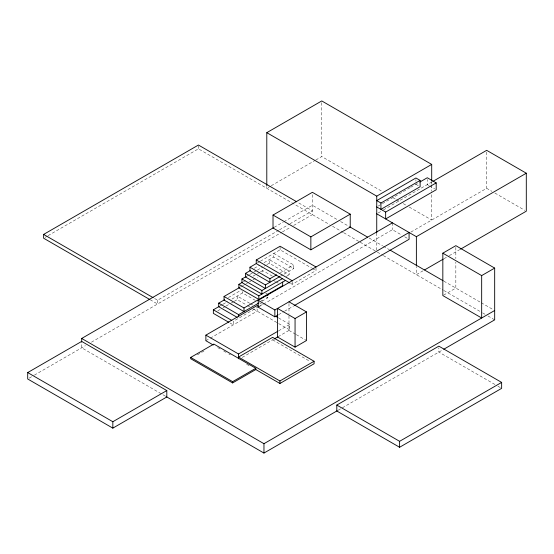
<?xml version="1.0" encoding="UTF-8"?>
<svg xmlns="http://www.w3.org/2000/svg" width="554" height="554" viewBox="0 0 554 554"><rect width="100%" height="100%" fill="white"/><g stroke="black" fill="none" stroke-linecap="round" stroke-linejoin="round"><path stroke-width="0.42" stroke-dasharray="2.77 2.08" d="M45.116 237.354L47.36 236.059M48.108 235.623L198.436 148.832L329.623 224.571M270.511 186.158L266.793 188.298L266.793 186.587M271.252 185.728L315.074 160.425M315.822 159.995L321.763 156.567L382.343 191.546M274.188 227.313L283.177 222.126M283.925 221.69L312.387 205.257L337.788 219.924M154.594 298.488L157.571 300.206L278.731 230.256M279.479 229.827L289.202 224.211M289.95 223.781L312.387 210.825L297.491 202.224M29.182 378.133L33.614 375.57M34.355 375.148L85.42 345.661M91.417 342.199L281.723 232.327M282.429 231.925L290.698 227.147M293.662 225.436L312.387 214.627L312.387 192.314M257.409 262.915L259.978 261.433M260.387 261.197L280.082 249.819L311.507 267.963M254.39 268.233L259.639 265.2M264.071 262.644L273.787 257.035L293.738 268.545L293.738 264.971L273.787 253.455L273.787 257.035M246.946 276.107L249.39 274.694M249.923 274.389L253.116 272.547M253.864 272.111L256.841 270.394M257.368 270.089L262.797 266.959M264.071 266.218L266.308 264.93M267.049 264.5L269.286 263.212L289.23 274.722L289.23 271.148L269.286 259.632L269.286 263.212M243.351 281.757L245.588 280.469M253.033 276.169L256.841 273.974M257.499 273.593L259.819 272.249M260.477 271.869L264.286 269.673M378.216 206.074L410.008 187.716M410.749 187.287L418.36 182.896M240.374 287.055L242.604 285.767M243.351 285.331L245.588 284.043M246.329 283.613L248.566 282.325M249.307 281.896L252.285 280.172M253.033 279.742L257.499 277.166M228.387 297.546L241.184 290.164M378.23 212.944L382.724 210.347M383.43 209.938L432.078 181.851M220.063 305.933L222.431 304.562M223.04 304.215L227.646 301.556M231.974 299.056L242.534 292.955L255.83 300.635M280.331 272.713L293.738 264.971M217.826 310.801L220.063 309.506M223.04 307.789L225.27 306.501M226.018 306.071L230.485 303.488M231.233 303.059L233.463 301.771M234.21 301.341L237.188 299.624L246.786 305.164M280.296 276.308L283.309 274.569M284.015 274.161L293.738 268.545M286.252 276.446L289.23 274.722M261.869 301.244L267.824 297.81L267.824 296.376M290.677 283.454L292.173 284.313L316.002 270.56L316.002 266.98M258.753 306.618L233.303 321.32L233.303 324.893L229.612 322.76M259.501 306.189L262.478 304.471L259.521 302.768M258.199 307.193L262.672 304.61M263.42 304.181L392.426 229.702L401.837 235.138M205.88 340.724L209.592 338.584M210.333 338.155L257.132 311.133L257.132 305.552M197.39 354.816L204.114 350.931M410.909 232.05L486.668 188.312L491.904 191.331M278.586 314.658L283.8 311.646M284.548 311.216L293.495 306.05M278.614 330.821L289.756 324.388L289.756 329.969L277.547 337.019M242.216 357.42L273.413 339.408M423.097 270.767L416.373 274.659L416.373 266.889M444.038 258.683L448.525 256.093M449.273 255.657L459.744 249.612M443.56 295.164L455.838 288.073L455.838 262.111M338.12 410.251L442.985 349.706M494.895 193.055L524.804 210.326M428.768 185.479L427.279 184.621L427.279 179.461M429.509 185.909L434.71 188.914M415.922 184.302L418.72 185.915M392.814 197.591L395.805 199.315M396.553 199.745L400.293 201.905M403.284 203.637L406.276 205.361M409.267 207.085L431.704 220.042L431.704 191.802M404.732 236.807L407.633 238.483M340.578 221.531L348.992 226.392M369.165 238.04L382.613 245.803M383.361 246.232L389.337 249.681M443.872 281.169L480.484 302.304M481.225 302.733L493.178 309.638M332.559 226.267L343.085 232.348M343.764 232.742L359.539 241.842M360.204 242.23L376.637 251.717M377.385 252.146L382.613 255.165M383.361 255.602L443.124 290.102M443.872 290.538L481.973 312.532M482.721 312.962L484.965 314.257M487.949 315.981L494.674 319.866M312.255 268.399L316.002 270.56M494.909 384.469L438.844 352.102L438.844 347.85M497.901 386.193L500.892 387.925M272.312 276.127L262.714 270.581L262.714 273.441M273.053 280.13L275.269 281.404M276.01 281.834L278.226 283.115M265.608 292.955L267.09 293.807M266.349 296.958L267.824 297.81M261.003 300.046L262.478 300.898M278.634 317.968L289.756 324.388M249.743 303.294L237.188 296.044L237.188 299.624M250.484 303.724L252.7 304.998M247.527 305.593L249.743 306.868M253.434 309L277.893 323.12M278.634 323.55L289.756 329.969M295.552 334.214L288.98 330.419L288.98 314.43M296.279 334.63L306.501 340.53M272.644 339.851L310.378 361.63M150.127 299.707L157.571 304.007L157.571 300.206M217.743 347.58L220.707 349.29M223.671 351.001L226.641 352.711M228.816 353.971L230.319 354.837M246.641 364.262L249.598 365.972M165.348 396.131L81.68 347.822L81.68 341.409M486.668 152.059L486.668 188.312M455.838 247.396L455.838 258.649M431.704 181.532L431.704 184.094M431.704 184.953L431.704 190.943M415.922 179.565L415.922 181.144M392.426 222.86L392.426 229.702M376.741 232.95L376.741 250.062M321.763 102.649L321.763 156.567M292.173 281.453L292.173 284.313M288.98 303.495L288.98 313.592M280.082 246.959L280.082 249.819M242.534 291.529L242.534 292.955M198.436 145.799L198.436 148.832"/><path stroke-width="0.83" d="M149.379 299.278L43.621 238.213L43.621 234.418L198.436 145.037L296.75 201.794M266.793 185.735L266.793 132.669L321.763 100.939L431.704 164.413L431.704 180.673M273.018 215.049L312.387 192.314L350.225 214.163L350.225 227.105L310.856 249.833L273.018 227.985L273.018 215.049L310.856 236.89L350.225 214.163M81.68 341.86L81.68 338.459L273.441 227.742M27.7 372.579L81.68 341.409L166.809 390.563L166.809 396.976L112.836 428.138L27.7 378.984L27.7 372.579L112.836 421.726L166.809 390.563M289.929 283.018L256.253 263.579L256.253 260.006L280.082 246.246L316.002 266.98M249.965 267.215L269.909 278.731L269.909 282.305L249.965 270.788L249.965 267.215L256.661 263.344M266.793 132.669L376.741 196.144L431.704 164.413M245.457 273.392L265.401 284.908L265.401 288.482L245.457 276.965L245.457 273.392L250.671 270.38M282.741 278.468L261.89 290.511L261.89 294.084L241.946 282.568L241.946 278.994L246.412 276.411M285.719 280.324L258.829 295.85L258.829 299.43L238.885 287.914L238.885 284.341L242.604 282.187M380.937 203.027L420.119 180.41L420.119 186.726L380.937 209.343L380.937 203.027L376.741 200.61L415.922 177.986L420.119 180.41M419.849 182.037L427.279 177.744L436.199 182.889L436.199 189.773L385.653 218.948L385.653 212.071L436.199 182.889M282.658 282.097L282.658 285.67L244.002 307.989L244.002 311.563L224.051 300.053L224.051 296.473L239.695 287.45M237.174 317.373L218.705 306.715L218.705 303.135L224.661 299.7M432.826 181.421L486.668 150.335L526.3 173.215L526.3 211.185L460.492 249.182M228.871 322.331L213.359 313.377L213.359 309.804L219.315 306.362M269.909 278.731L276.605 274.86M265.401 284.908L279.583 276.716M277.838 315.087L274.853 316.812L258.199 307.193L258.199 300.351L392.426 222.86M218.705 303.135L238.649 314.651L258.753 303.045M213.29 345.01L205.88 340.724L205.88 335.142L257.132 305.552L258.614 306.41M190.666 357.441L213.83 344.062L255.796 368.292L255.796 369.546L232.625 382.925L190.666 358.694L190.666 357.441L232.625 381.664L255.796 368.292M258.199 300.351L274.853 309.97L409.081 232.472L409.081 239.314L294.243 305.614M376.741 213.802L416.373 236.683L526.3 173.215M295.06 318.529L306.501 311.923L306.501 340.53L295.06 347.136L277.547 337.019L277.547 308.412L295.06 318.529L295.06 347.136M205.88 335.142L238.504 353.978L277.873 331.25M274.154 338.979L277.873 336.832M442.833 253.171L481.668 275.594L481.668 318.003L442.833 295.58L442.833 253.171L455.838 245.664L494.674 268.088L494.674 319.866L443.74 349.269M424.593 269.909L443.29 259.113M314.076 361.256L272.644 337.338L238.504 357.053L279.929 380.972L314.076 361.256L314.076 363.77L279.929 383.479L255.519 369.386M481.668 275.594L494.674 268.088M81.68 338.459L263.96 443.699L494.674 310.496M336.804 405.064L438.844 346.153L501.64 382.405L501.64 388.354L399.6 447.265L336.804 411.006L336.804 405.064L399.6 441.316L501.64 382.405M166.096 396.56L263.96 453.061L337.372 410.68M376.741 206.926L385.653 212.071M349.74 226.821L367.669 237.174M390.085 250.117L443.124 280.739M256.253 260.006L292.173 280.739M288.98 301.812L306.501 311.923M241.946 278.994L261.89 290.511M238.885 284.341L258.829 295.85M275.67 316.258L277.893 317.539M224.051 296.473L244.002 307.989M213.359 309.804L231.828 320.461M43.621 234.418L153.105 297.63M416.373 236.683L416.373 266.024M399.6 441.316L399.6 447.265M376.741 196.144L376.741 232.791M310.856 236.89L310.856 249.833M279.929 380.972L279.929 383.479M274.853 309.97L274.853 316.812M267.824 294.229L267.824 295.663M263.96 443.699L263.96 453.061M238.649 314.651L238.649 316.798M238.504 353.978L238.504 358.763M232.625 381.664L232.625 382.925M112.836 421.726L112.836 428.138"/></g></svg>
